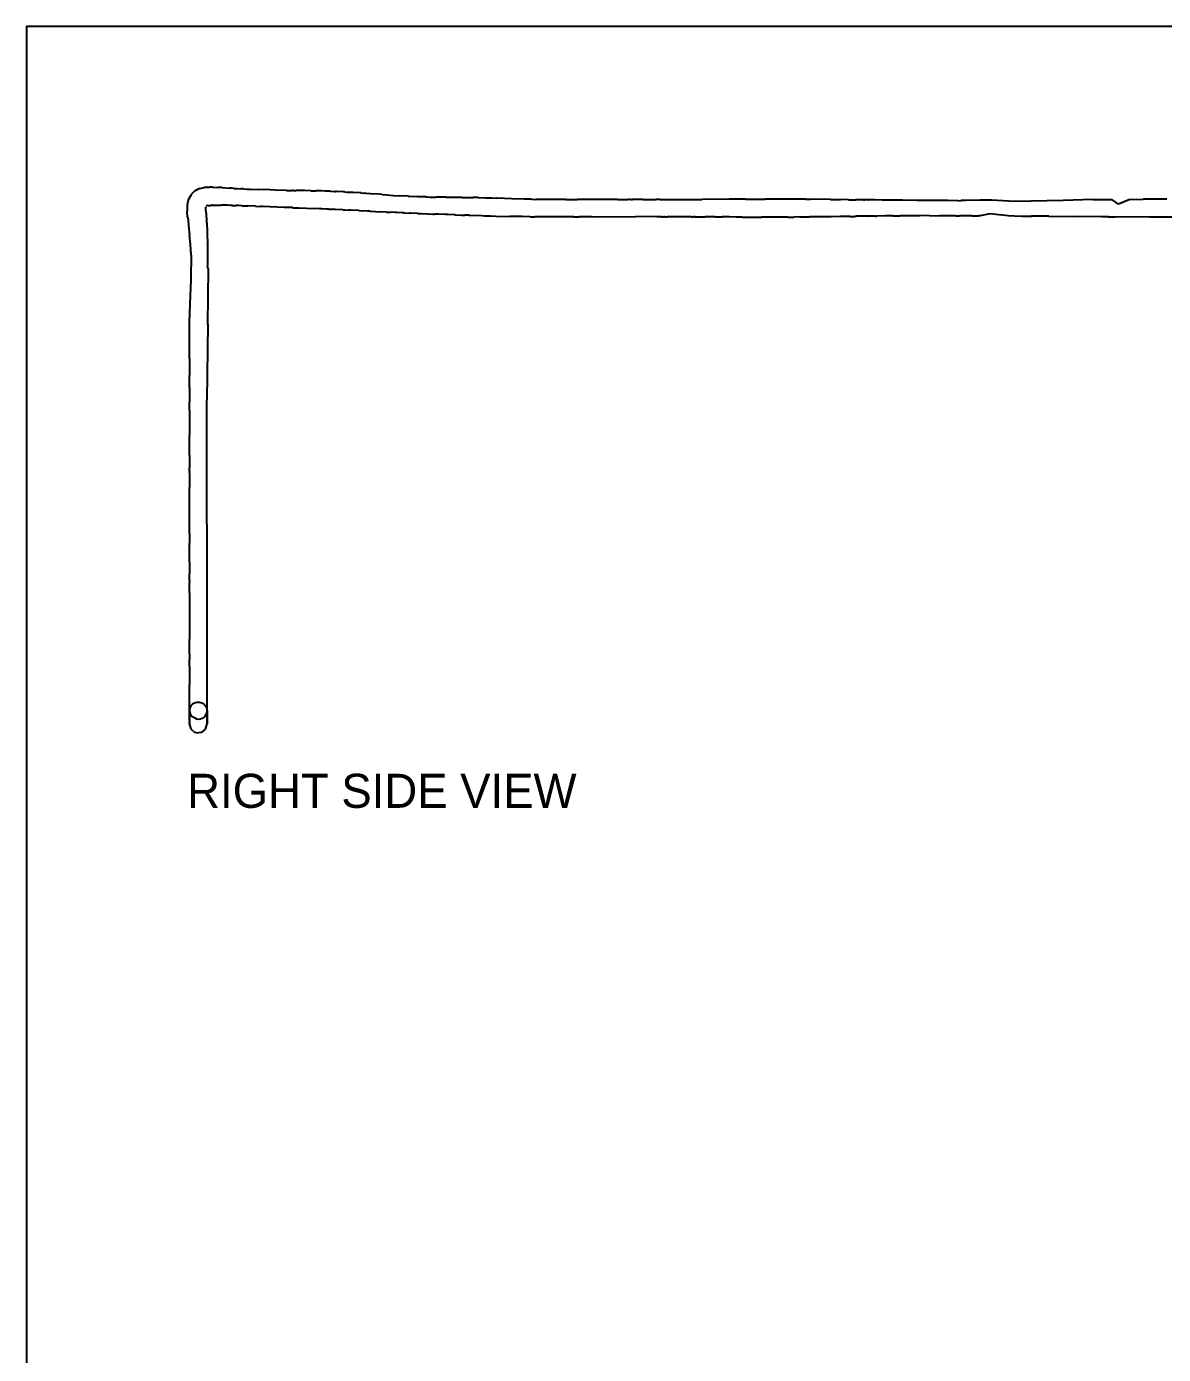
# Model space of a CAD drawing. Header units: millimetres. Extents: x -6 to 332, y -172 to 223.
# Drawn here: x -6.4 to 163.3, y 25 to 223.1 of the extents above; entities that cross this region are included whole.
import ezdxf

# ---------------------------------------------------------------- set-up
doc = ezdxf.new("R2010")
doc.units = ezdxf.units.MM
for name, color, linetype in [('BORDER', 7, 'Continuous'), ('HIDDEN', 8, 'Continuous'), ('TEXT', 5, 'Continuous'), ('VISIBLE', 7, 'Continuous')]:
    doc.layers.add(name, color=color, linetype=linetype)

msp = doc.modelspace()

# ---------------------------------------------------------------- linework, layer by layer
at = {"layer": 'BORDER'}
msp.add_lwpolyline([(-6.43, -172.41), (332.16, -172.41), (332.16, 223.08), (-6.43, 223.08)], close=True, dxfattribs=at)
at = {"layer": 'HIDDEN'}
for points in [[(20.51, 119.43), (20.51, 119.97)], [(20.51, 119.06), (20.51, 119.43)]]:
    msp.add_lwpolyline(points, dxfattribs=at)
at = {"layer": 'VISIBLE'}
for points in [[(18.34, 198.23), (18.14, 198.01)], [(18.66, 198.51), (18.34, 198.23)], [(18.85, 198.64), (18.66, 198.51)], [(19.11, 198.78), (18.85, 198.64)], [(19.45, 198.91), (19.11, 198.78)], [(19.45, 198.91), (19.87, 199.02)], [(19.87, 199.02), (20.07, 199.05)], [(20.47, 199.09), (20.07, 199.05)], [(20.65, 199.1), (20.47, 199.09)], [(20.65, 199.1), (20.92, 199.11)], [(21.16, 199.11), (20.92, 199.11)], [(21.28, 199.11), (21.16, 199.11)], [(21.28, 199.11), (21.46, 199.11)], [(21.46, 199.11), (22.17, 199.08)], [(22.79, 199.05), (22.17, 199.08)], [(22.79, 199.05), (23.79, 198.98)], [(24.25, 198.95), (23.79, 198.98)], [(24.53, 198.93), (24.25, 198.95)], [(24.53, 198.93), (25.01, 198.9)], [(25.01, 198.9), (25.56, 198.87)], [(25.96, 198.85), (25.56, 198.87)], [(25.96, 198.85), (26.5, 198.82)], [(26.5, 198.82), (26.98, 198.8)], [(26.98, 198.8), (28.14, 198.75)], [(29.89, 198.7), (28.14, 198.75)], [(30.66, 198.68), (29.89, 198.7)], [(32.38, 198.64), (30.66, 198.68)], [(32.38, 198.64), (33.18, 198.63)], [(33.37, 198.63), (33.18, 198.63)], [(33.37, 198.63), (33.79, 198.62)], [(34.28, 198.61), (33.79, 198.62)], [(34.52, 198.61), (34.28, 198.61)], [(35.1, 198.6), (34.52, 198.61)], [(36, 198.58), (35.1, 198.6)], [(36, 198.58), (36.8, 198.57)], [(37.58, 198.55), (36.8, 198.57)], [(38.12, 198.53), (37.58, 198.55)], [(38.6, 198.52), (38.12, 198.53)], [(38.94, 198.51), (38.6, 198.52)], [(38.94, 198.51), (39.54, 198.48)], [(39.54, 198.48), (39.66, 198.48)], [(39.87, 198.47), (39.66, 198.48)], [(40.84, 198.42), (39.87, 198.47)], [(41.1, 198.41), (40.84, 198.42)], [(41.1, 198.41), (41.36, 198.39)], [(41.36, 198.39), (41.91, 198.36)], [(42.12, 198.35), (41.91, 198.36)], [(42.32, 198.34), (42.12, 198.35)], [(43.39, 198.27), (42.32, 198.34)], [(43.53, 198.26), (43.39, 198.27)], [(43.53, 198.26), (44.07, 198.22)], [(44.25, 198.2), (44.07, 198.22)], [(44.91, 198.15), (44.25, 198.2)], [(46.21, 198.06), (44.91, 198.15)], [(17.55, 196.39), (17.54, 195.52)], [(17.56, 196.46), (17.55, 196.39)], [(17.66, 197), (17.56, 196.46)], [(17.76, 197.31), (17.66, 197)], [(18.07, 197.9), (17.76, 197.31)], [(18.14, 198.01), (18.07, 197.9)], [(20.33, 196.21), (20.32, 196.16)], [(20.33, 195.88), (20.32, 196.19)], [(20.56, 196.37), (20.36, 196.34)], [(20.36, 196.34), (20.36, 196.34)], [(20.63, 196.37), (20.56, 196.37)], [(20.63, 196.37), (20.97, 196.41)], [(20.97, 196.41), (21.11, 196.41)], [(21.25, 196.42), (21.11, 196.41)], [(21.32, 196.43), (21.25, 196.42)], [(21.32, 196.43), (21.72, 196.44)], [(21.72, 196.44), (22.05, 196.44)], [(22.05, 196.44), (22.55, 196.44)], [(23.56, 196.42), (22.55, 196.44)], [(23.94, 196.41), (23.56, 196.42)], [(24.28, 196.4), (23.94, 196.41)], [(24.28, 196.4), (24.87, 196.38)], [(25.21, 196.37), (24.87, 196.38)], [(25.71, 196.35), (25.21, 196.37)], [(25.71, 196.35), (26.18, 196.34)], [(26.18, 196.34), (26.61, 196.32)], [(27.75, 196.28), (26.61, 196.32)], [(27.75, 196.28), (28.49, 196.25)], [(28.83, 196.24), (28.49, 196.25)], [(32.03, 196.11), (28.83, 196.24)], [(46.64, 198.02), (46.21, 198.06)], [(46.64, 198.02), (47.34, 197.97)], [(47.34, 197.97), (48.35, 197.9)], [(48.35, 197.9), (49.27, 197.84)], [(50.55, 197.77), (49.27, 197.84)], [(50.55, 197.77), (50.69, 197.76)], [(50.69, 197.76), (51.86, 197.71)], [(52.01, 197.7), (51.86, 197.71)], [(53.2, 197.67), (52.01, 197.7)], [(53.2, 197.67), (53.35, 197.66)], [(53.35, 197.66), (53.75, 197.65)], [(53.75, 197.65), (53.87, 197.65)], [(53.87, 197.65), (54.68, 197.63)], [(54.81, 197.63), (54.68, 197.63)], [(55.44, 197.62), (54.81, 197.63)], [(56.22, 197.61), (55.44, 197.62)], [(56.22, 197.61), (56.38, 197.61)], [(56.38, 197.61), (56.85, 197.61)], [(57.01, 197.6), (56.85, 197.61)], [(57.95, 197.6), (57.01, 197.6)], [(58.1, 197.6), (57.95, 197.6)], [(58.58, 197.59), (58.1, 197.6)], [(58.58, 197.59), (59.05, 197.59)], [(59.05, 197.59), (59.19, 197.59)], [(59.19, 197.59), (60.24, 197.58)], [(61, 197.56), (60.24, 197.58)], [(61, 197.56), (62.12, 197.54)], [(62.12, 197.54), (62.51, 197.53)], [(62.51, 197.53), (63.04, 197.51)], [(63.04, 197.51), (63.71, 197.49)], [(63.83, 197.49), (63.71, 197.49)], [(66.01, 197.4), (63.83, 197.49)], [(67.82, 197.34), (66.01, 197.4)], [(68.92, 197.31), (67.82, 197.34)], [(68.92, 197.31), (69.59, 197.3)], [(70.31, 197.3), (69.59, 197.3)], [(70.71, 197.3), (70.31, 197.3)], [(71.35, 197.29), (70.71, 197.3)], [(71.73, 197.29), (71.35, 197.29)], [(72.25, 197.29), (71.73, 197.29)], [(72.75, 197.29), (72.25, 197.29)], [(74.07, 197.29), (72.75, 197.29)], [(74.07, 197.29), (75.14, 197.29)], [(75.14, 197.29), (75.56, 197.29)], [(75.56, 197.29), (75.79, 197.29)], [(75.9, 197.29), (75.79, 197.29)], [(76.67, 197.28), (75.9, 197.29)], [(77.56, 197.28), (76.67, 197.28)], [(79.84, 197.28), (77.56, 197.28)], [(81.51, 197.28), (79.84, 197.28)], [(81.8, 197.28), (81.51, 197.28)], [(81.8, 197.28), (83.34, 197.28)], [(83.7, 197.28), (83.34, 197.28)], [(83.7, 197.28), (83.75, 197.28)], [(83.75, 197.28), (83.99, 197.28)], [(84.69, 197.28), (83.99, 197.28)], [(84.98, 197.28), (84.69, 197.28)], [(85.44, 197.28), (84.98, 197.28)], [(85.63, 197.28), (85.44, 197.28)], [(85.63, 197.28), (85.98, 197.28)], [(85.98, 197.28), (87.55, 197.28)], [(88.16, 197.28), (87.55, 197.28)], [(88.16, 197.28), (88.53, 197.28)], [(88.53, 197.28), (90.06, 197.29)], [(90.06, 197.29), (94.42, 197.3)], [(98.45, 197.32), (94.42, 197.3)], [(100.06, 197.33), (98.45, 197.32)], [(100.93, 197.33), (100.06, 197.33)], [(100.93, 197.33), (103.82, 197.33)], [(105.81, 197.33), (103.82, 197.33)], [(107.3, 197.33), (105.81, 197.33)], [(108.61, 197.33), (107.3, 197.33)], [(109.27, 197.32), (108.61, 197.33)], [(109.9, 197.32), (109.27, 197.32)], [(109.9, 197.32), (110.6, 197.31)], [(113.57, 197.28), (110.6, 197.31)], [(113.57, 197.28), (113.99, 197.28)], [(113.99, 197.28), (115.04, 197.27)], [(116.18, 197.25), (115.04, 197.27)], [(116.32, 197.25), (116.18, 197.25)], [(116.32, 197.25), (116.66, 197.25)], [(116.66, 197.25), (117.33, 197.24)], [(117.48, 197.24), (117.33, 197.24)], [(118.47, 197.23), (117.48, 197.24)], [(118.47, 197.23), (118.65, 197.22)], [(119.14, 197.22), (118.65, 197.22)], [(119.14, 197.22), (119.23, 197.22)], [(119.47, 197.21), (119.23, 197.22)], [(119.59, 197.21), (119.47, 197.21)], [(120.19, 197.21), (119.59, 197.21)], [(121.27, 197.19), (120.19, 197.21)], [(121.58, 197.19), (121.27, 197.19)], [(121.68, 197.19), (121.58, 197.19)], [(122.23, 197.18), (121.68, 197.19)], [(123.18, 197.17), (122.23, 197.18)], [(124.32, 197.16), (123.18, 197.17)], [(126.45, 197.15), (124.32, 197.16)], [(126.7, 197.15), (126.45, 197.15)], [(126.92, 197.14), (126.7, 197.15)], [(127.1, 197.15), (126.92, 197.14)], [(127.65, 197.15), (127.1, 197.15)], [(131.15, 197.14), (127.65, 197.15)], [(132.64, 197.08), (131.15, 197.14)], [(132.64, 197.08), (133.02, 197.14)], [(133.78, 197.15), (133.02, 197.14)], [(135.88, 197.16), (133.78, 197.15)], [(136.01, 197.16), (135.88, 197.16)], [(137.19, 197.16), (136.01, 197.16)], [(137.65, 197.16), (137.19, 197.16)], [(141.04, 196.98), (137.65, 197.16)], [(148.28, 197.14), (141.04, 196.98)], [(152.73, 197.28), (148.28, 197.14)], [(152.73, 197.28), (155.54, 197.28)], [(156.54, 196.58), (155.54, 197.28)], [(158.22, 197.3), (156.54, 196.58)], [(158.22, 197.3), (160.23, 197.33)], [(163.79, 197.34), (160.23, 197.33)], [(17.61, 194.64), (17.54, 195.52)], [(17.61, 194.64), (17.62, 194.56)], [(17.62, 194.56), (17.73, 193.61)], [(20.36, 195.29), (20.33, 195.88)], [(20.36, 195.29), (20.36, 195.25)], [(20.36, 195.25), (20.36, 195.22)], [(20.36, 195.22), (20.45, 193.92)], [(33.25, 196.07), (32.03, 196.11)], [(33.25, 196.07), (33.41, 196.06)], [(33.41, 196.06), (34.2, 196.03)], [(34.2, 196.03), (36.5, 195.94)], [(37.29, 195.9), (36.5, 195.94)], [(37.62, 195.89), (37.29, 195.9)], [(38.36, 195.86), (37.62, 195.89)], [(38.68, 195.84), (38.36, 195.86)], [(38.68, 195.84), (39.22, 195.82)], [(39.49, 195.81), (39.22, 195.82)], [(39.67, 195.8), (39.49, 195.81)], [(40.8, 195.74), (39.67, 195.8)], [(40.8, 195.74), (41.07, 195.73)], [(41.07, 195.73), (41.63, 195.7)], [(41.84, 195.69), (41.63, 195.7)], [(42.04, 195.68), (41.84, 195.69)], [(43.09, 195.63), (42.04, 195.68)], [(43.23, 195.62), (43.09, 195.63)], [(43.23, 195.62), (43.77, 195.59)], [(44.46, 195.56), (43.77, 195.59)], [(44.85, 195.54), (44.46, 195.56)], [(44.85, 195.54), (45.64, 195.5)], [(45.64, 195.5), (46.32, 195.46)], [(47.3, 195.41), (46.32, 195.46)], [(47.3, 195.41), (47.42, 195.4)], [(47.42, 195.4), (47.92, 195.38)], [(48.55, 195.35), (47.92, 195.38)], [(48.85, 195.33), (48.55, 195.35)], [(49.64, 195.29), (48.85, 195.33)], [(49.87, 195.28), (49.64, 195.29)], [(49.87, 195.28), (49.96, 195.28)], [(49.96, 195.28), (50.74, 195.24)], [(50.89, 195.24), (50.74, 195.24)], [(51.93, 195.19), (50.89, 195.24)], [(51.93, 195.19), (52.48, 195.17)], [(52.48, 195.17), (53.42, 195.13)], [(53.42, 195.13), (53.53, 195.13)], [(53.53, 195.13), (54.23, 195.1)], [(54.23, 195.1), (54.48, 195.09)], [(55.02, 195.07), (54.48, 195.09)], [(56.06, 195.04), (55.02, 195.07)], [(56.46, 195.02), (56.06, 195.04)], [(57.38, 194.99), (56.46, 195.02)], [(57.57, 194.99), (57.38, 194.99)], [(57.57, 194.99), (58.49, 194.96)], [(58.49, 194.96), (58.68, 194.95)], [(58.68, 194.95), (58.97, 194.94)], [(59.54, 194.93), (58.97, 194.94)], [(59.54, 194.93), (59.8, 194.92)], [(59.8, 194.92), (61.55, 194.87)], [(61.55, 194.87), (61.92, 194.86)], [(61.92, 194.86), (62.07, 194.85)], [(62.07, 194.85), (62.28, 194.85)], [(62.28, 194.85), (62.83, 194.83)], [(62.83, 194.83), (63.61, 194.81)], [(63.61, 194.81), (65.68, 194.76)], [(67.55, 194.73), (65.68, 194.76)], [(68.73, 194.72), (67.55, 194.73)], [(68.73, 194.72), (69.3, 194.71)], [(69.3, 194.71), (69.36, 194.71)], [(69.36, 194.71), (69.45, 194.71)], [(70.11, 194.71), (69.45, 194.71)], [(70.67, 194.7), (70.11, 194.71)], [(71.23, 194.7), (70.67, 194.7)], [(71.57, 194.7), (71.23, 194.7)], [(72.26, 194.7), (71.57, 194.7)], [(72.71, 194.7), (72.26, 194.7)], [(74.02, 194.7), (72.71, 194.7)], [(75.24, 194.7), (74.02, 194.7)], [(75.24, 194.7), (75.71, 194.7)], [(75.71, 194.7), (75.94, 194.71)], [(75.94, 194.71), (76.06, 194.71)], [(76.89, 194.71), (76.06, 194.71)], [(77.97, 194.71), (76.89, 194.71)], [(77.97, 194.71), (84.5, 194.73)], [(87.65, 194.72), (84.5, 194.73)], [(88.38, 194.72), (87.65, 194.72)], [(88.38, 194.72), (88.66, 194.72)], [(88.85, 194.72), (88.66, 194.72)], [(88.85, 194.72), (89.22, 194.72)], [(92.8, 194.71), (89.22, 194.72)], [(92.8, 194.71), (93.14, 194.7)], [(93.39, 194.7), (93.14, 194.7)], [(93.39, 194.7), (94.68, 194.7)], [(94.68, 194.7), (94.85, 194.7)], [(96.37, 194.69), (94.85, 194.7)], [(96.37, 194.69), (97.42, 194.68)], [(98.51, 194.68), (97.42, 194.68)], [(99.49, 194.67), (98.51, 194.68)], [(99.81, 194.67), (99.49, 194.67)], [(100.39, 194.67), (99.81, 194.67)], [(100.39, 194.67), (103.25, 194.66)], [(104.92, 194.66), (103.25, 194.66)], [(105.39, 194.66), (104.92, 194.66)], [(106, 194.66), (105.39, 194.66)], [(106.73, 194.67), (106, 194.66)], [(107.21, 194.67), (106.73, 194.67)], [(107.21, 194.67), (108.14, 194.67)], [(109, 194.7), (108.14, 194.67)], [(109, 194.7), (110.17, 194.68)], [(110.17, 194.68), (110.46, 194.69)], [(110.83, 194.69), (110.46, 194.69)], [(113.68, 194.72), (110.83, 194.69)], [(115.06, 194.74), (113.68, 194.72)], [(116.13, 194.75), (115.06, 194.74)], [(116.48, 194.75), (116.13, 194.75)], [(116.48, 194.75), (117.16, 194.76)], [(117.29, 194.76), (117.16, 194.76)], [(117.29, 194.76), (117.42, 194.77)], [(118.02, 194.77), (117.42, 194.77)], [(118.31, 194.78), (118.02, 194.77)], [(118.45, 194.78), (118.31, 194.78)], [(118.96, 194.78), (118.45, 194.78)], [(119.03, 194.79), (118.96, 194.78)], [(119.25, 194.79), (119.03, 194.79)], [(119.25, 194.79), (119.29, 194.79)], [(119.8, 194.79), (119.29, 194.79)], [(120.29, 194.8), (119.8, 194.79)], [(120.29, 194.8), (120.47, 194.8)], [(121.72, 194.82), (120.47, 194.8)], [(122.63, 194.83), (121.72, 194.82)], [(122.87, 194.83), (122.63, 194.83)], [(122.87, 194.83), (123.1, 194.83)], [(123.1, 194.83), (123.93, 194.84)], [(126.91, 194.85), (123.93, 194.84)], [(128.32, 194.87), (126.91, 194.85)], [(128.32, 194.87), (129.86, 194.86)], [(131.86, 194.86), (129.86, 194.86)], [(132.28, 194.86), (131.86, 194.86)], [(132.28, 194.86), (132.8, 194.85)], [(133.44, 194.85), (132.8, 194.85)], [(133.89, 194.85), (133.44, 194.85)], [(134.65, 194.85), (133.89, 194.85)], [(134.65, 194.85), (135.68, 194.84)], [(135.91, 194.84), (135.68, 194.84)], [(137.35, 195.12), (135.91, 194.84)], [(140.55, 194.81), (137.35, 195.12)], [(141.05, 194.83), (140.55, 194.81)], [(141.05, 194.83), (142.13, 194.81)], [(142.13, 194.81), (143.56, 194.79)], [(146.14, 194.77), (143.56, 194.79)], [(146.14, 194.77), (149.73, 194.74)], [(154.06, 194.71), (149.73, 194.74)], [(155.05, 194.7), (154.06, 194.71)], [(155.05, 194.7), (156.04, 194.69)], [(161.23, 194.67), (156.04, 194.69)], [(161.95, 194.67), (161.23, 194.67)], [(162.73, 194.67), (161.95, 194.67)], [(165.9, 194.67), (162.73, 194.67)], [(17.73, 193.61), (17.75, 193.47)], [(17.75, 193.47), (17.76, 193.4)], [(17.76, 193.4), (17.91, 192.01)], [(20.45, 193.84), (20.45, 193.92)], [(20.45, 193.84), (20.46, 193.8)], [(20.46, 193.8), (20.53, 192.48)], [(20.53, 192.48), (20.53, 192.43)], [(20.53, 192.43), (20.53, 192.37)], [(20.53, 192.37), (20.58, 190.56)], [(18.03, 190.63), (17.91, 192.01)], [(18.12, 188.97), (18.03, 190.63)], [(20.58, 190.5), (20.58, 190.56)], [(20.58, 190.5), (20.59, 189.11)], [(18.12, 188.97), (18.15, 187.28)], [(20.59, 188.93), (20.58, 187.32)], [(20.59, 189.11), (20.59, 189)], [(20.59, 189), (20.59, 188.93)], [(18.12, 185.28), (18.15, 187.28)], [(20.58, 187.24), (20.58, 187.32)], [(20.58, 187.2), (20.58, 187.24)], [(20.58, 187.2), (20.6, 187.13)], [(20.66, 186.89), (20.59, 178.74)], [(20.6, 187.13), (20.66, 186.89)], [(18.04, 182.94), (18.12, 185.28)], [(17.99, 181.62), (18.04, 182.94)], [(17.91, 179.05), (17.94, 180.32)], [(17.94, 180.32), (17.99, 181.62)], [(17.9, 177.79), (17.91, 179.05)], [(20.5, 178.73), (20.59, 178.74)], [(20.51, 178.73), (20.5, 178.73)], [(20.61, 178.68), (20.5, 167.39)], [(20.51, 178.73), (20.61, 178.68)], [(17.91, 176.86), (17.9, 177.79)], [(17.91, 175.81), (17.91, 176.86)], [(17.91, 174.73), (17.91, 175.81)], [(17.91, 173.56), (17.91, 174.73)], [(17.91, 173.56), (17.91, 172.24)], [(17.91, 172.24), (17.91, 172.01)], [(17.91, 172.01), (17.91, 171.92)], [(17.91, 171.92), (17.91, 171.02)], [(17.91, 169.64), (17.91, 171.02)], [(17.91, 169.21), (17.9, 167.05)], [(17.91, 169.21), (17.91, 169.64)], [(17.9, 166.3), (17.9, 167.05)], [(20.51, 130.27), (20.5, 167.39)], [(17.9, 165.86), (17.9, 166.3)], [(17.9, 165.86), (17.9, 164.66)], [(17.9, 164.66), (17.9, 164.07)], [(17.9, 164.07), (17.9, 162.84)], [(17.9, 162.84), (17.9, 162.13)], [(17.91, 161.44), (17.9, 162.13)], [(17.91, 160.23), (17.91, 161.44)], [(17.91, 159.7), (17.91, 160.23)], [(17.91, 159.15), (17.91, 159.7)], [(17.91, 159.15), (17.91, 158.47)], [(17.91, 158.47), (17.91, 157.24)], [(17.91, 156.84), (17.91, 157.24)], [(17.91, 156.84), (17.91, 156.7)], [(17.91, 156.48), (17.91, 156.7)], [(17.91, 156.48), (17.91, 154.32)], [(17.91, 151.22), (17.91, 154.32)], [(17.91, 149.74), (17.91, 151.22)], [(17.91, 147.44), (17.91, 149.74)], [(17.91, 147.44), (17.91, 146.95)], [(17.91, 146.95), (17.91, 146.86)], [(17.91, 146.86), (17.91, 146.21)], [(17.91, 146.21), (17.91, 146.02)], [(17.91, 145.61), (17.91, 146.02)], [(17.91, 145.61), (17.91, 145.54)], [(17.91, 144.64), (17.91, 145.54)], [(17.91, 143.23), (17.91, 144.64)], [(17.91, 143.23), (17.91, 143.02)], [(17.91, 143.02), (17.91, 142.72)], [(17.91, 142.72), (17.91, 142.07)], [(17.91, 142.07), (17.91, 141.44)], [(17.91, 140.44), (17.91, 141.44)], [(17.91, 140.44), (17.91, 140.16)], [(17.91, 139.65), (17.91, 140.16)], [(17.91, 139), (17.91, 139.65)], [(17.91, 138.58), (17.91, 139)], [(17.91, 138.58), (17.91, 137.79)], [(17.91, 137.79), (17.91, 137.66)], [(17.91, 137.66), (17.91, 135.73)], [(17.91, 135.73), (17.91, 134.37)], [(17.91, 134.37), (17.91, 133.03)], [(17.91, 133.03), (17.91, 131.67)], [(17.91, 130.67), (17.91, 131.67)], [(17.91, 129.63), (17.91, 130.67)], [(17.91, 129.48), (17.91, 129.63)], [(17.91, 129.48), (17.91, 128.66)], [(20.51, 126.43), (20.51, 130.27)], [(17.91, 127.62), (17.91, 128.66)], [(17.91, 127.62), (17.91, 124.88)], [(17.91, 123.39), (17.91, 124.88)], [(20.51, 123.34), (20.51, 126.43)], [(17.91, 121.92), (17.91, 123.39)], [(20.51, 121.88), (20.51, 123.34)], [(17.9, 120.93), (17.91, 121.04)], [(17.9, 120.93), (17.9, 120.93)], [(17.91, 120.81), (17.9, 120.93)], [(17.91, 121), (17.91, 121.92)], [(17.91, 121.04), (17.94, 121.3)], [(17.97, 120.8), (17.91, 121.04)], [(17.94, 121.3), (18.03, 121.55)], [(18.03, 121.55), (18.16, 121.77)], [(18.16, 121.77), (18.34, 121.97)], [(18.34, 121.97), (18.56, 122.12)], [(18.56, 122.12), (18.8, 122.23)], [(18.8, 122.23), (19.05, 122.28)], [(19.05, 122.28), (19.32, 122.29)], [(19.32, 122.29), (19.58, 122.24)], [(19.58, 122.24), (19.82, 122.14)], [(19.82, 122.14), (20.04, 121.99)], [(20.04, 121.99), (20.23, 121.8)], [(20.23, 121.8), (20.37, 121.58)], [(20.37, 121.58), (20.46, 121.33)], [(20.51, 121), (20.43, 120.69)], [(20.46, 121.33), (20.49, 121.17)], [(20.49, 121.17), (20.51, 121)], [(20.51, 120.71), (20.51, 121.88)], [(20.51, 121), (20.51, 119.17)], [(17.91, 120.74), (17.91, 120.82)], [(17.91, 120.81), (17.91, 120.81)], [(17.91, 120.81), (17.91, 120.69)], [(17.91, 119.86), (17.91, 120.74)], [(17.91, 120.69), (17.91, 120.52)], [(17.91, 120.52), (17.91, 120.32)], [(17.91, 120.32), (17.91, 120.22)], [(17.91, 120.22), (17.91, 120.09)], [(17.91, 120.09), (17.91, 119.95)], [(17.91, 119.82), (17.91, 119.95)], [(17.91, 119.55), (17.91, 119.86)], [(17.91, 119.82), (17.91, 119.7)], [(17.91, 119.7), (17.91, 119.59)], [(17.91, 119.59), (17.91, 119.48)], [(17.91, 119.48), (17.91, 119.38)], [(17.91, 119.28), (17.91, 119.38)], [(17.91, 119.28), (17.91, 119.18)], [(17.91, 119.12), (17.91, 119.18)], [(17.91, 119.12), (17.91, 119.07)], [(17.91, 119.07), (17.91, 119.03)], [(17.91, 119.03), (17.91, 118.98)], [(17.91, 119.01), (17.91, 119.03)], [(17.91, 118.99), (17.91, 119.01)], [(17.91, 118.98), (17.91, 118.99)], [(17.91, 118.98), (18.1, 118.31)], [(18.05, 120.54), (17.97, 120.8)], [(18.15, 120.3), (18.05, 120.54)], [(18.29, 120.09), (18.15, 120.3)], [(18.52, 119.99), (18.29, 120.09)], [(18.76, 119.88), (18.52, 119.99)], [(19, 119.77), (18.76, 119.88)], [(19.25, 119.72), (19, 119.77)], [(19.51, 119.74), (19.25, 119.72)], [(19.76, 119.83), (19.51, 119.74)], [(19.98, 119.96), (19.76, 119.83)], [(20.18, 120.14), (19.98, 119.96)], [(20.35, 120.38), (20.18, 120.14)], [(20.28, 118.25), (20.51, 119.06)], [(20.43, 120.69), (20.35, 120.38)], [(20.51, 119.97), (20.51, 120.71)], [(20.51, 119.17), (20.51, 119.06)], [(18.5, 117.9), (18.1, 118.31)], [(18.5, 117.9), (18.62, 117.83)], [(18.62, 117.83), (18.66, 117.81)], [(18.66, 117.81), (19.26, 117.69)], [(19.61, 117.75), (19.26, 117.69)], [(19.76, 117.81), (19.61, 117.75)], [(19.9, 117.89), (19.76, 117.81)], [(19.9, 117.89), (20.28, 118.25)]]:
    msp.add_lwpolyline(points, dxfattribs=at)

# ---------------------------------------------------------------- texts
at = {"layer": 'TEXT'}
msp.add_text('RIGHT SIDE VIEW', height=5.0797, dxfattribs=at).set_placement((17.54, 106.52))

doc.saveas('drawing.dxf')
